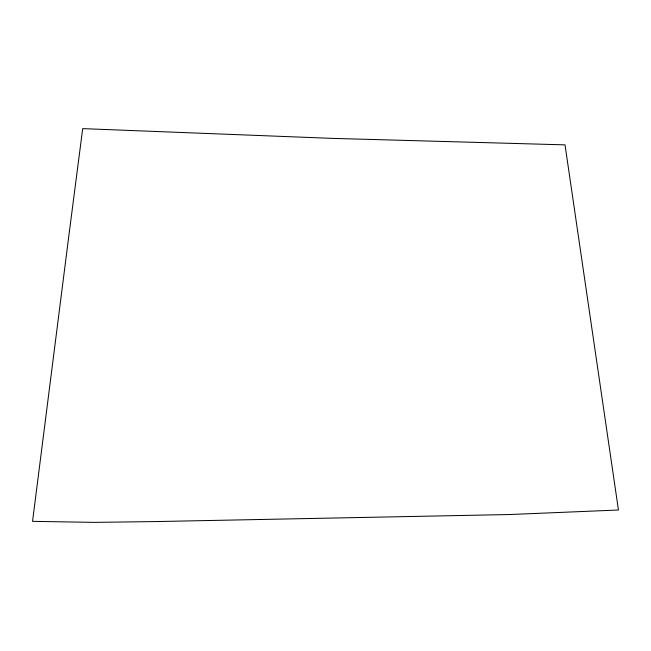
<?xml version="1.0" encoding="UTF-8"?>
<svg xmlns="http://www.w3.org/2000/svg" width="651" height="651" viewBox="0 0 651 651"><rect width="100%" height="100%" fill="white"/><g stroke="black" fill="none" stroke-linecap="round" stroke-linejoin="round"><path stroke-width="0.98" d="M69.494 230.698L32.55 521.353L94.541 522.379L156.712 521.557L509.432 514.534L618.45 510.01L565.019 144.864L332.108 138.37L82.701 128.621L69.494 230.698"/></g></svg>
